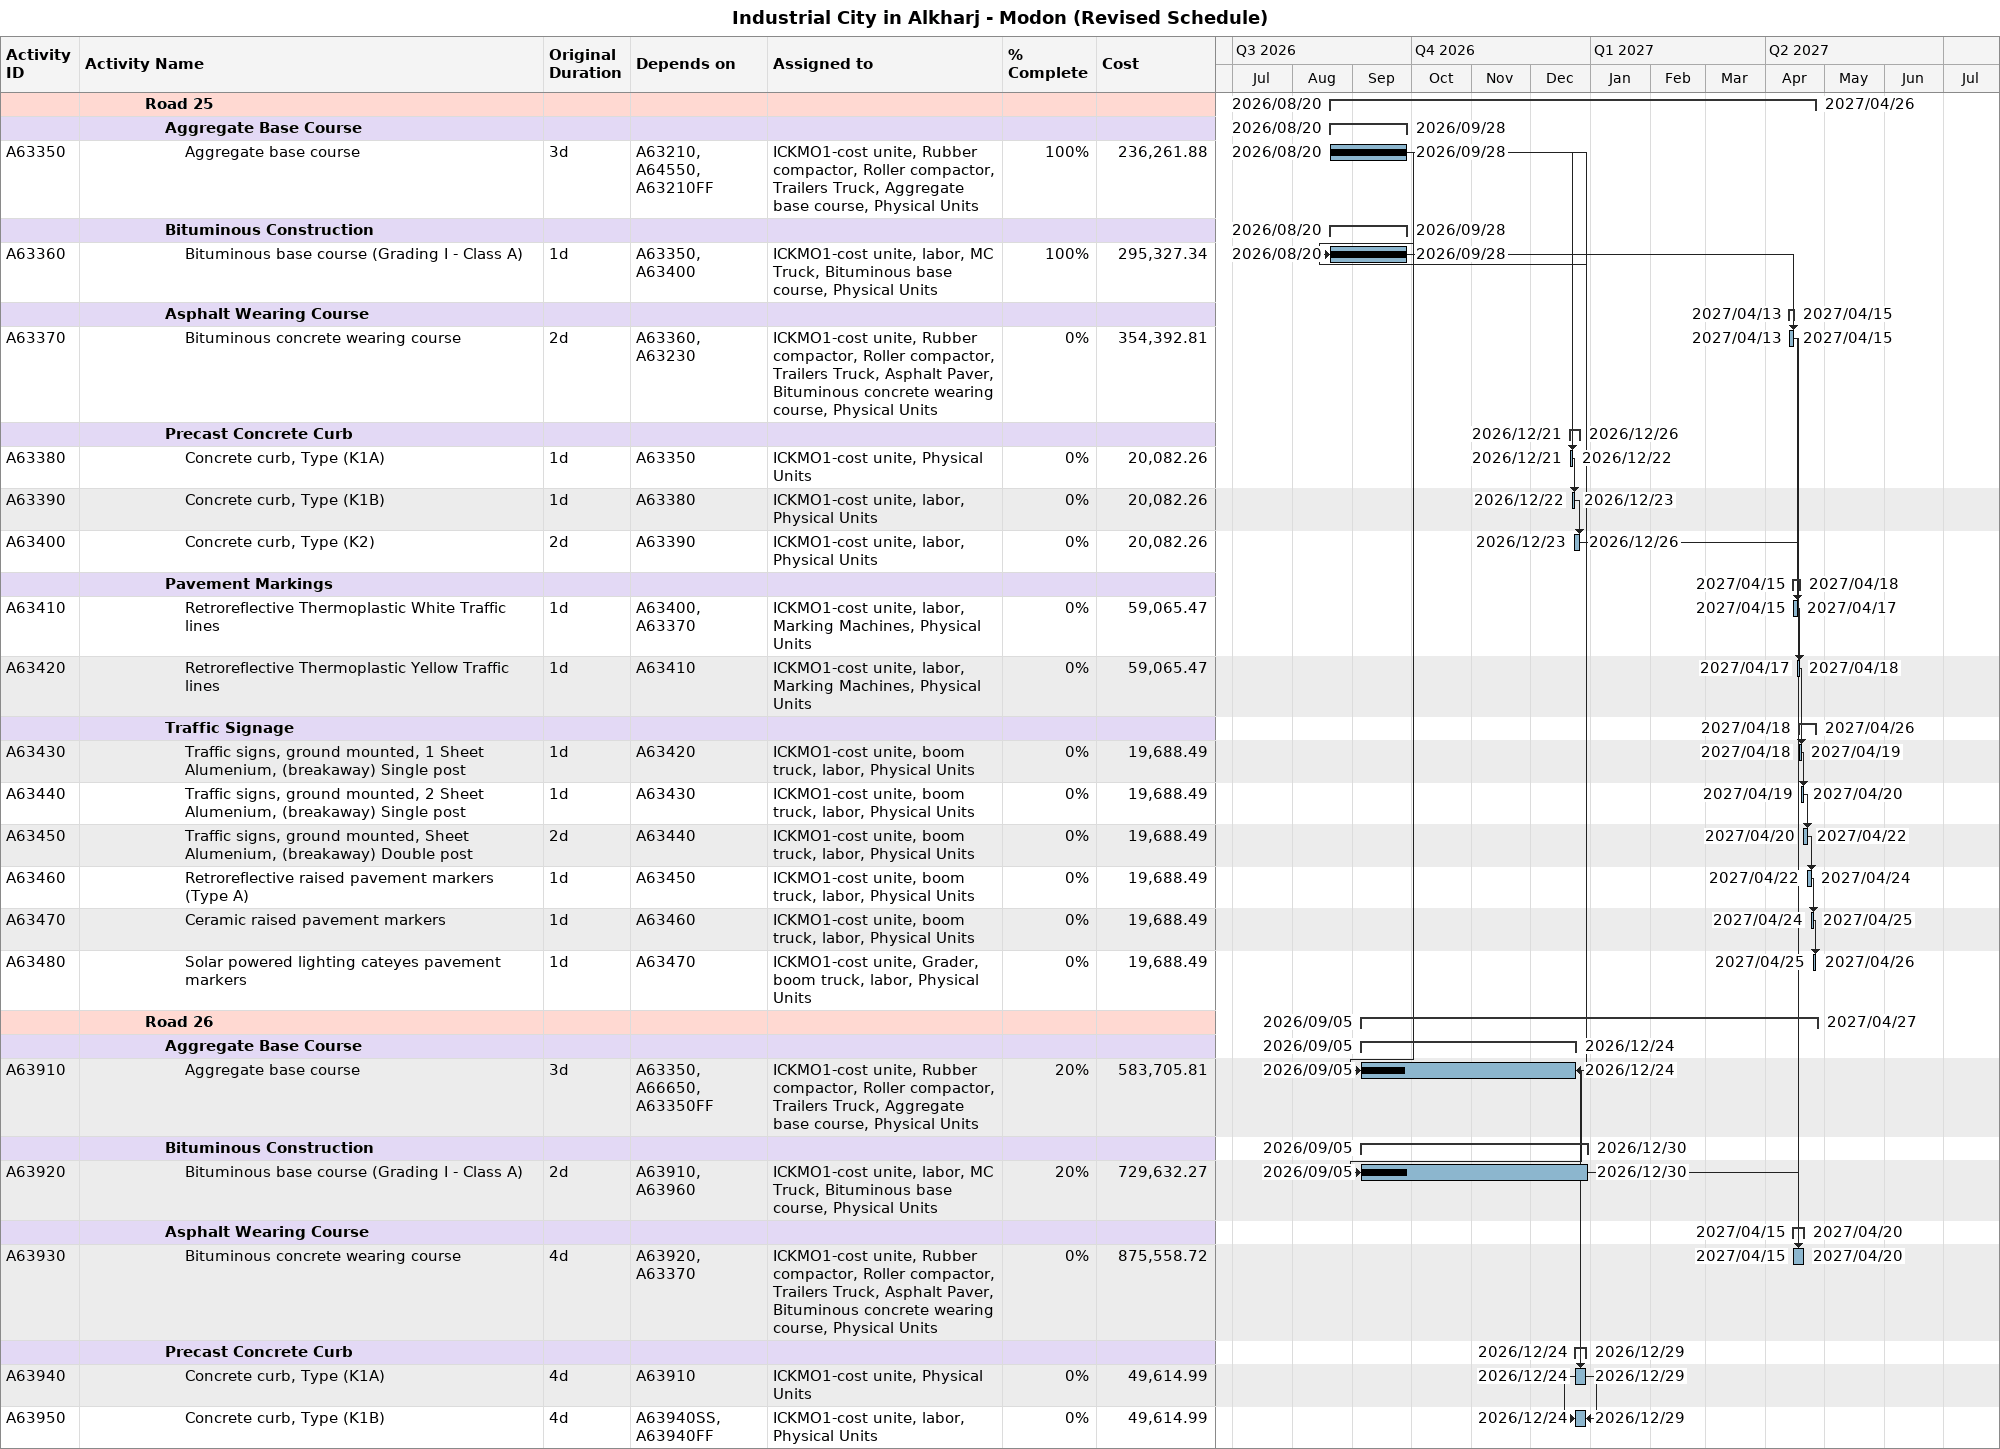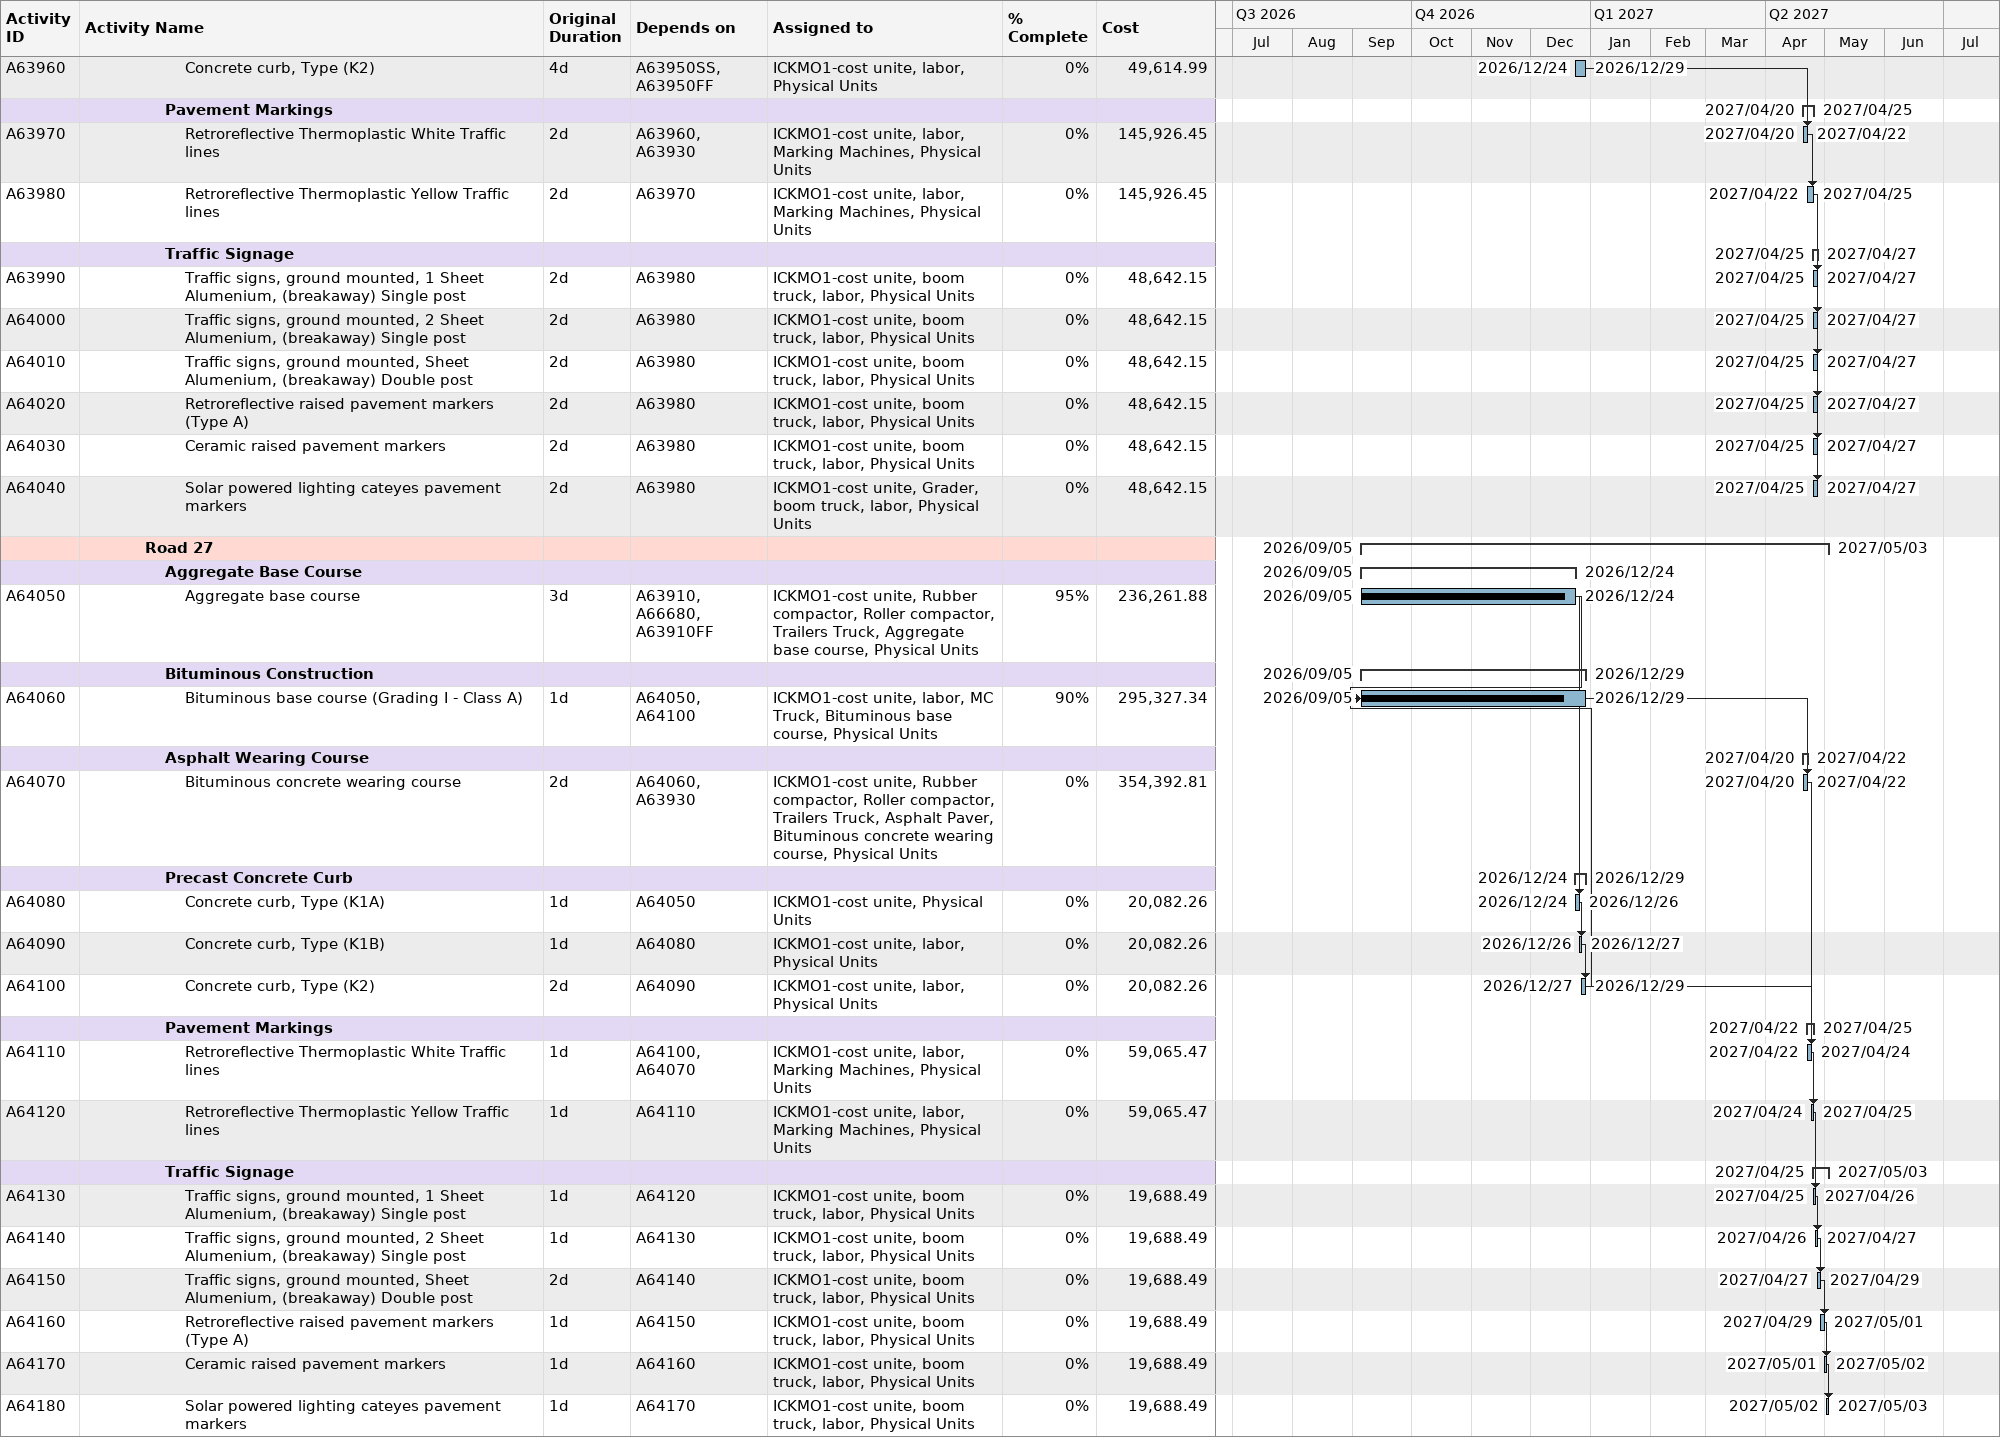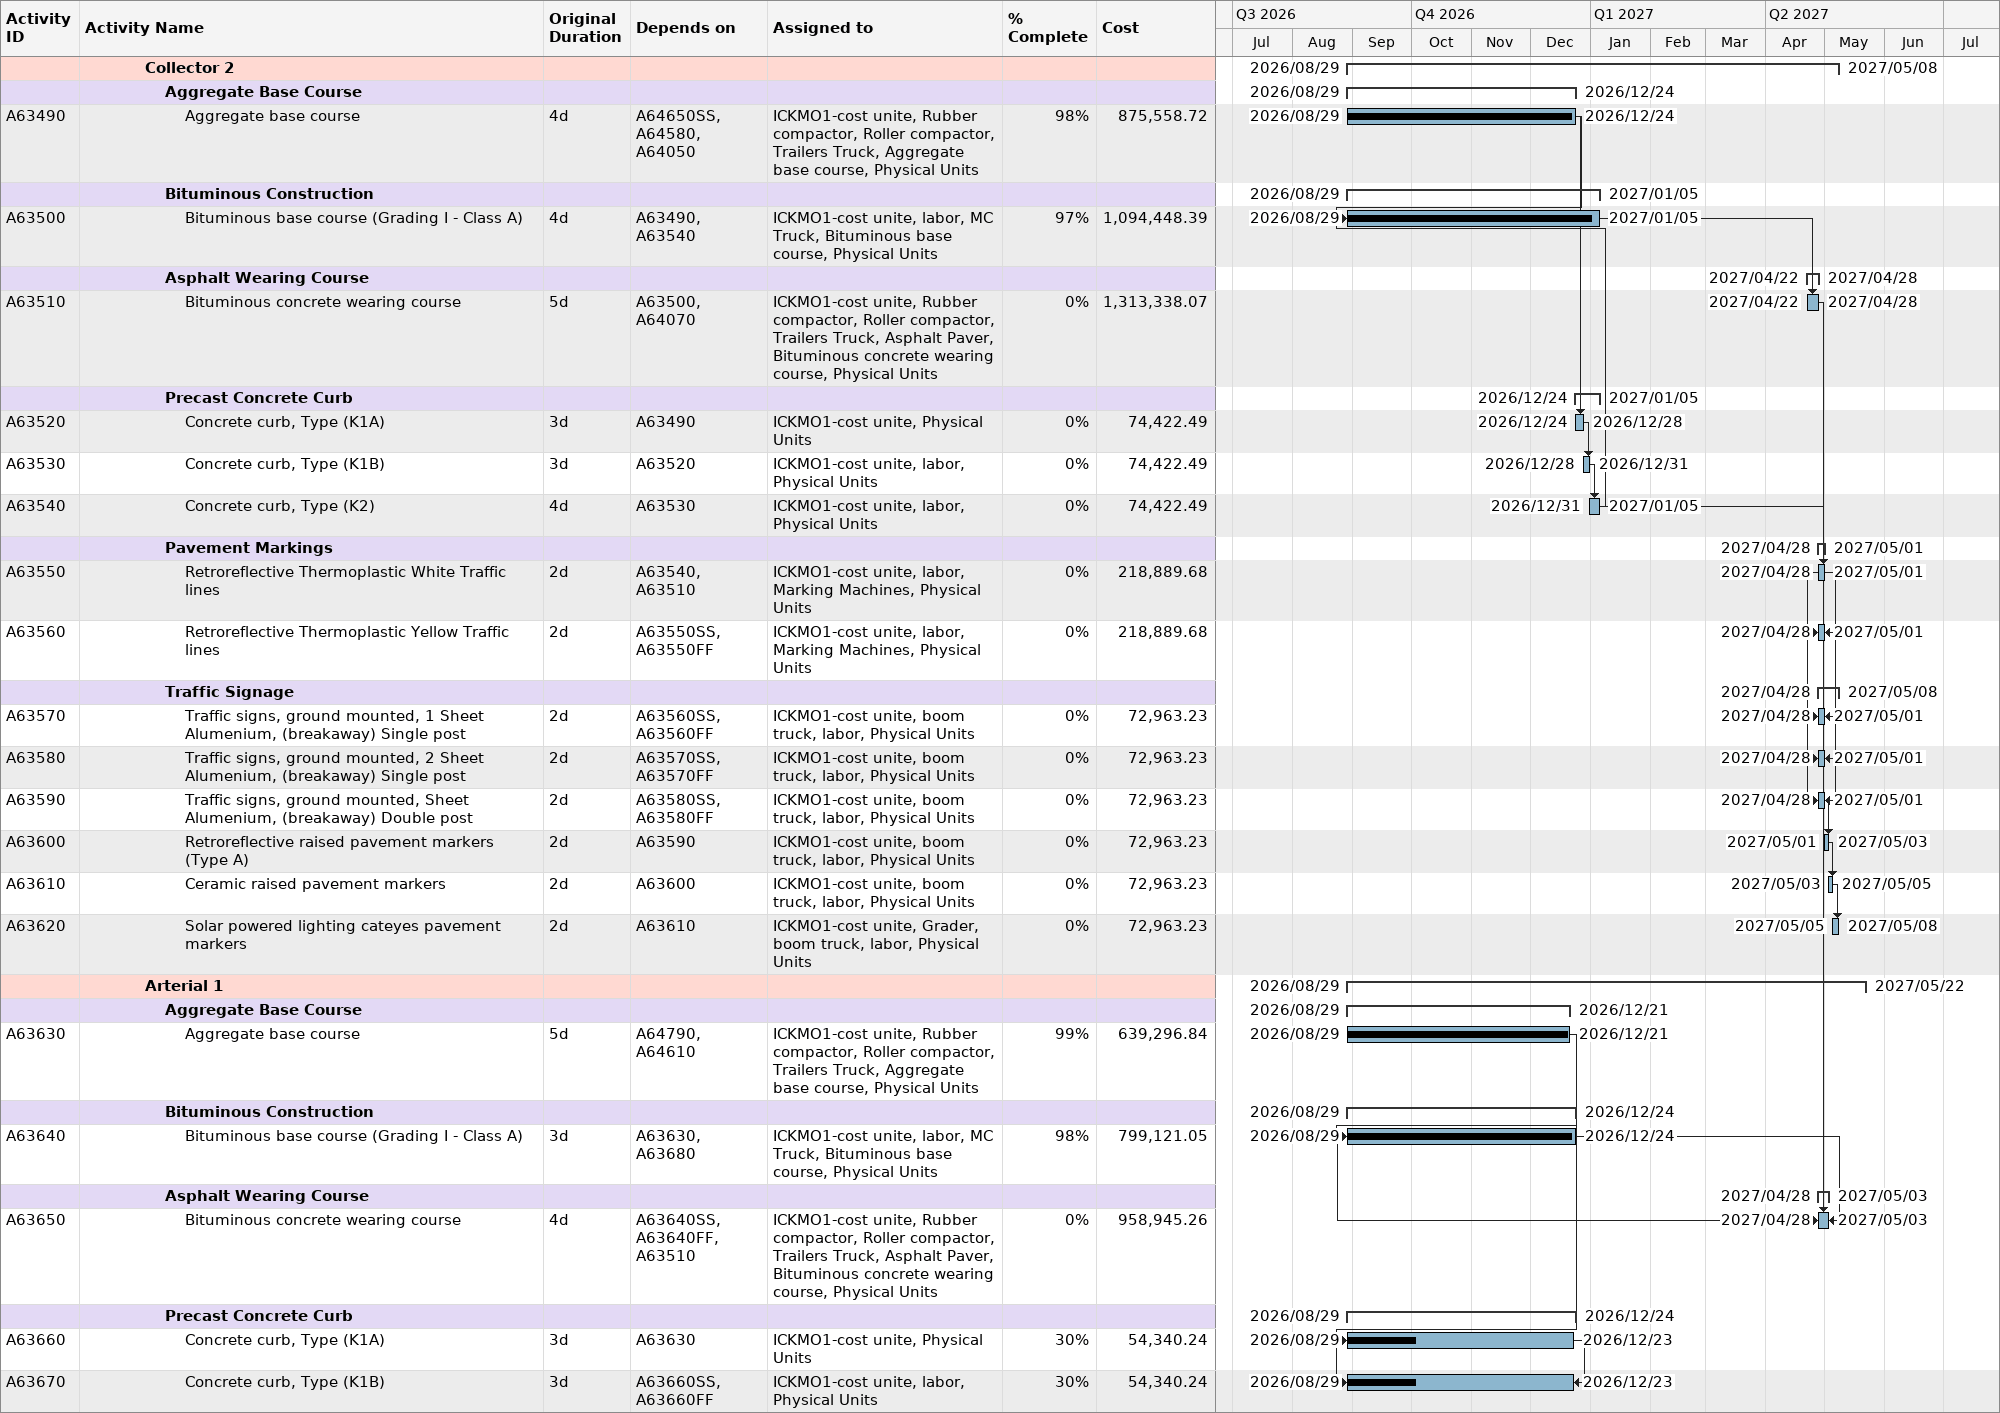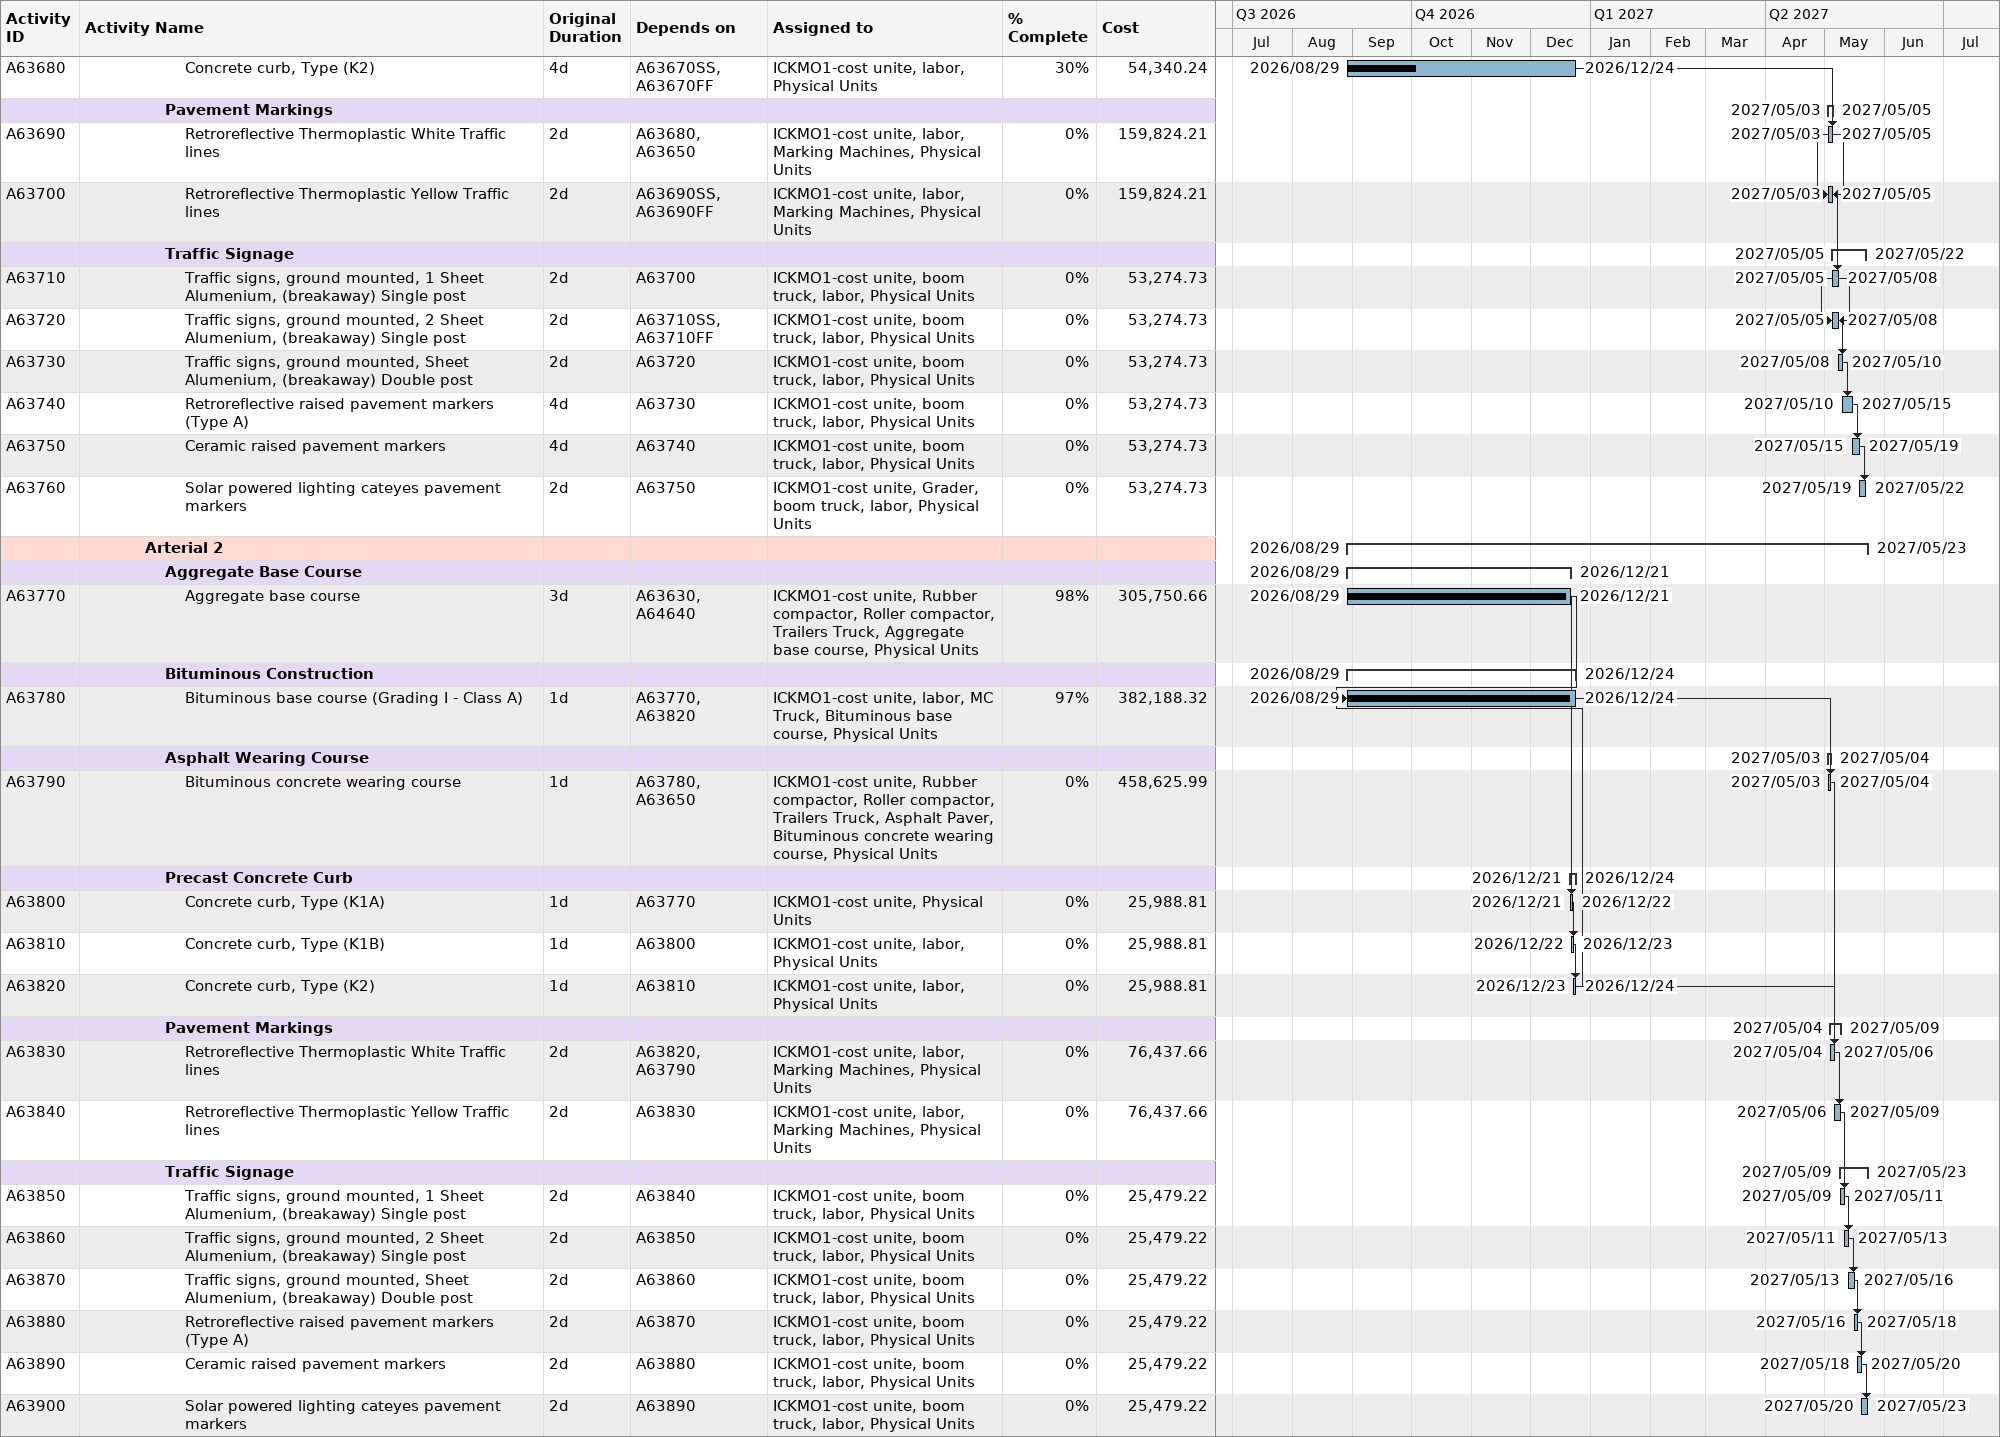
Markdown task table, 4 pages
Industrial City in Alkharj - Modon (Revised Schedule)

| ID | Level | Task | Original duration | Start | Finish | Predecessors | Resources | % complete | Cost |
|---|---|---|---|---|---|---|---|---|---|
|  | 4 | **Road 25** |  | 2026-08-20 | 2027-04-26 |  |  |  |  |
|  | 5 | **Aggregate Base Course** |  | 2026-08-20 | 2026-09-28 |  |  |  |  |
| A63350 | 6 | Aggregate base course | 3d | 2026-08-20 | 2026-09-28 | A63210, A64550, A63210FF | ICKMO1-cost unite, Rubber compactor, Roller compactor, Trailers Truck, Aggregate base course, Physical Units | 100 | 236261.88 |
|  | 5 | **Bituminous Construction** |  | 2026-08-20 | 2026-09-28 |  |  |  |  |
| A63360 | 6 | Bituminous base course (Grading I - Class A) | 1d | 2026-08-20 | 2026-09-28 | A63350, A63400 | ICKMO1-cost unite, labor, MC Truck, Bituminous base course, Physical Units | 100 | 295327.34 |
|  | 5 | **Asphalt Wearing Course** |  | 2027-04-13 | 2027-04-15 |  |  |  |  |
| A63370 | 6 | Bituminous concrete wearing course | 2d | 2027-04-13 | 2027-04-15 | A63360, A63230 | ICKMO1-cost unite, Rubber compactor, Roller compactor, Trailers Truck, Asphalt Paver, Bituminous concrete wearing course, Physical Units | 0 | 354392.81 |
|  | 5 | **Precast Concrete Curb** |  | 2026-12-21 | 2026-12-26 |  |  |  |  |
| A63380 | 6 | Concrete curb, Type (K1A) | 1d | 2026-12-21 | 2026-12-22 | A63350 | ICKMO1-cost unite, Physical Units | 0 | 20082.26 |
| A63390 | 6 | Concrete curb, Type (K1B) | 1d | 2026-12-22 | 2026-12-23 | A63380 | ICKMO1-cost unite, labor, Physical Units | 0 | 20082.26 |
| A63400 | 6 | Concrete curb, Type (K2) | 2d | 2026-12-23 | 2026-12-26 | A63390 | ICKMO1-cost unite, labor, Physical Units | 0 | 20082.26 |
|  | 5 | **Pavement Markings** |  | 2027-04-15 | 2027-04-18 |  |  |  |  |
| A63410 | 6 | Retroreflective Thermoplastic White Traffic lines | 1d | 2027-04-15 | 2027-04-17 | A63400, A63370 | ICKMO1-cost unite, labor, Marking Machines, Physical Units | 0 | 59065.47 |
| A63420 | 6 | Retroreflective Thermoplastic Yellow Traffic lines | 1d | 2027-04-17 | 2027-04-18 | A63410 | ICKMO1-cost unite, labor, Marking Machines, Physical Units | 0 | 59065.47 |
|  | 5 | **Traffic Signage** |  | 2027-04-18 | 2027-04-26 |  |  |  |  |
| A63430 | 6 | Traffic signs, ground mounted, 1 Sheet Alumenium, (breakaway) Single post | 1d | 2027-04-18 | 2027-04-19 | A63420 | ICKMO1-cost unite, boom truck, labor, Physical Units | 0 | 19688.49 |
| A63440 | 6 | Traffic signs, ground mounted, 2 Sheet Alumenium, (breakaway) Single post | 1d | 2027-04-19 | 2027-04-20 | A63430 | ICKMO1-cost unite, boom truck, labor, Physical Units | 0 | 19688.49 |
| A63450 | 6 | Traffic signs, ground mounted, Sheet Alumenium, (breakaway) Double post | 2d | 2027-04-20 | 2027-04-22 | A63440 | ICKMO1-cost unite, boom truck, labor, Physical Units | 0 | 19688.49 |
| A63460 | 6 | Retroreflective raised pavement markers (Type A) | 1d | 2027-04-22 | 2027-04-24 | A63450 | ICKMO1-cost unite, boom truck, labor, Physical Units | 0 | 19688.49 |
| A63470 | 6 | Ceramic raised pavement markers | 1d | 2027-04-24 | 2027-04-25 | A63460 | ICKMO1-cost unite, boom truck, labor, Physical Units | 0 | 19688.49 |
| A63480 | 6 | Solar powered lighting cateyes pavement markers | 1d | 2027-04-25 | 2027-04-26 | A63470 | ICKMO1-cost unite, Grader, boom truck, labor, Physical Units | 0 | 19688.49 |
|  | 4 | **Road 26** |  | 2026-09-05 | 2027-04-27 |  |  |  |  |
|  | 5 | **Aggregate Base Course** |  | 2026-09-05 | 2026-12-24 |  |  |  |  |
| A63910 | 6 | Aggregate base course | 3d | 2026-09-05 | 2026-12-24 | A63350, A66650, A63350FF | ICKMO1-cost unite, Rubber compactor, Roller compactor, Trailers Truck, Aggregate base course, Physical Units | 20 | 583705.81 |
|  | 5 | **Bituminous Construction** |  | 2026-09-05 | 2026-12-30 |  |  |  |  |
| A63920 | 6 | Bituminous base course (Grading I - Class A) | 2d | 2026-09-05 | 2026-12-30 | A63910, A63960 | ICKMO1-cost unite, labor, MC Truck, Bituminous base course, Physical Units | 20 | 729632.27 |
|  | 5 | **Asphalt Wearing Course** |  | 2027-04-15 | 2027-04-20 |  |  |  |  |
| A63930 | 6 | Bituminous concrete wearing course | 4d | 2027-04-15 | 2027-04-20 | A63920, A63370 | ICKMO1-cost unite, Rubber compactor, Roller compactor, Trailers Truck, Asphalt Paver, Bituminous concrete wearing course, Physical Units | 0 | 875558.72 |
|  | 5 | **Precast Concrete Curb** |  | 2026-12-24 | 2026-12-29 |  |  |  |  |
| A63940 | 6 | Concrete curb, Type (K1A) | 4d | 2026-12-24 | 2026-12-29 | A63910 | ICKMO1-cost unite, Physical Units | 0 | 49614.99 |
| A63950 | 6 | Concrete curb, Type (K1B) | 4d | 2026-12-24 | 2026-12-29 | A63940SS, A63940FF | ICKMO1-cost unite, labor, Physical Units | 0 | 49614.99 |
| A63960 | 6 | Concrete curb, Type (K2) | 4d | 2026-12-24 | 2026-12-29 | A63950SS, A63950FF | ICKMO1-cost unite, labor, Physical Units | 0 | 49614.99 |
|  | 5 | **Pavement Markings** |  | 2027-04-20 | 2027-04-25 |  |  |  |  |
| A63970 | 6 | Retroreflective Thermoplastic White Traffic lines | 2d | 2027-04-20 | 2027-04-22 | A63960, A63930 | ICKMO1-cost unite, labor, Marking Machines, Physical Units | 0 | 145926.45 |
| A63980 | 6 | Retroreflective Thermoplastic Yellow Traffic lines | 2d | 2027-04-22 | 2027-04-25 | A63970 | ICKMO1-cost unite, labor, Marking Machines, Physical Units | 0 | 145926.45 |
|  | 5 | **Traffic Signage** |  | 2027-04-25 | 2027-04-27 |  |  |  |  |
| A63990 | 6 | Traffic signs, ground mounted, 1 Sheet Alumenium, (breakaway) Single post | 2d | 2027-04-25 | 2027-04-27 | A63980 | ICKMO1-cost unite, boom truck, labor, Physical Units | 0 | 48642.15 |
| A64000 | 6 | Traffic signs, ground mounted, 2 Sheet Alumenium, (breakaway) Single post | 2d | 2027-04-25 | 2027-04-27 | A63980 | ICKMO1-cost unite, boom truck, labor, Physical Units | 0 | 48642.15 |
| A64010 | 6 | Traffic signs, ground mounted, Sheet Alumenium, (breakaway) Double post | 2d | 2027-04-25 | 2027-04-27 | A63980 | ICKMO1-cost unite, boom truck, labor, Physical Units | 0 | 48642.15 |
| A64020 | 6 | Retroreflective raised pavement markers (Type A) | 2d | 2027-04-25 | 2027-04-27 | A63980 | ICKMO1-cost unite, boom truck, labor, Physical Units | 0 | 48642.15 |
| A64030 | 6 | Ceramic raised pavement markers | 2d | 2027-04-25 | 2027-04-27 | A63980 | ICKMO1-cost unite, boom truck, labor, Physical Units | 0 | 48642.15 |
| A64040 | 6 | Solar powered lighting cateyes pavement markers | 2d | 2027-04-25 | 2027-04-27 | A63980 | ICKMO1-cost unite, Grader, boom truck, labor, Physical Units | 0 | 48642.15 |
|  | 4 | **Road 27** |  | 2026-09-05 | 2027-05-03 |  |  |  |  |
|  | 5 | **Aggregate Base Course** |  | 2026-09-05 | 2026-12-24 |  |  |  |  |
| A64050 | 6 | Aggregate base course | 3d | 2026-09-05 | 2026-12-24 | A63910, A66680, A63910FF | ICKMO1-cost unite, Rubber compactor, Roller compactor, Trailers Truck, Aggregate base course, Physical Units | 95 | 236261.88 |
|  | 5 | **Bituminous Construction** |  | 2026-09-05 | 2026-12-29 |  |  |  |  |
| A64060 | 6 | Bituminous base course (Grading I - Class A) | 1d | 2026-09-05 | 2026-12-29 | A64050, A64100 | ICKMO1-cost unite, labor, MC Truck, Bituminous base course, Physical Units | 90 | 295327.34 |
|  | 5 | **Asphalt Wearing Course** |  | 2027-04-20 | 2027-04-22 |  |  |  |  |
| A64070 | 6 | Bituminous concrete wearing course | 2d | 2027-04-20 | 2027-04-22 | A64060, A63930 | ICKMO1-cost unite, Rubber compactor, Roller compactor, Trailers Truck, Asphalt Paver, Bituminous concrete wearing course, Physical Units | 0 | 354392.81 |
|  | 5 | **Precast Concrete Curb** |  | 2026-12-24 | 2026-12-29 |  |  |  |  |
| A64080 | 6 | Concrete curb, Type (K1A) | 1d | 2026-12-24 | 2026-12-26 | A64050 | ICKMO1-cost unite, Physical Units | 0 | 20082.26 |
| A64090 | 6 | Concrete curb, Type (K1B) | 1d | 2026-12-26 | 2026-12-27 | A64080 | ICKMO1-cost unite, labor, Physical Units | 0 | 20082.26 |
| A64100 | 6 | Concrete curb, Type (K2) | 2d | 2026-12-27 | 2026-12-29 | A64090 | ICKMO1-cost unite, labor, Physical Units | 0 | 20082.26 |
|  | 5 | **Pavement Markings** |  | 2027-04-22 | 2027-04-25 |  |  |  |  |
| A64110 | 6 | Retroreflective Thermoplastic White Traffic lines | 1d | 2027-04-22 | 2027-04-24 | A64100, A64070 | ICKMO1-cost unite, labor, Marking Machines, Physical Units | 0 | 59065.47 |
| A64120 | 6 | Retroreflective Thermoplastic Yellow Traffic lines | 1d | 2027-04-24 | 2027-04-25 | A64110 | ICKMO1-cost unite, labor, Marking Machines, Physical Units | 0 | 59065.47 |
|  | 5 | **Traffic Signage** |  | 2027-04-25 | 2027-05-03 |  |  |  |  |
| A64130 | 6 | Traffic signs, ground mounted, 1 Sheet Alumenium, (breakaway) Single post | 1d | 2027-04-25 | 2027-04-26 | A64120 | ICKMO1-cost unite, boom truck, labor, Physical Units | 0 | 19688.49 |
| A64140 | 6 | Traffic signs, ground mounted, 2 Sheet Alumenium, (breakaway) Single post | 1d | 2027-04-26 | 2027-04-27 | A64130 | ICKMO1-cost unite, boom truck, labor, Physical Units | 0 | 19688.49 |
| A64150 | 6 | Traffic signs, ground mounted, Sheet Alumenium, (breakaway) Double post | 2d | 2027-04-27 | 2027-04-29 | A64140 | ICKMO1-cost unite, boom truck, labor, Physical Units | 0 | 19688.49 |
| A64160 | 6 | Retroreflective raised pavement markers (Type A) | 1d | 2027-04-29 | 2027-05-01 | A64150 | ICKMO1-cost unite, boom truck, labor, Physical Units | 0 | 19688.49 |
| A64170 | 6 | Ceramic raised pavement markers | 1d | 2027-05-01 | 2027-05-02 | A64160 | ICKMO1-cost unite, boom truck, labor, Physical Units | 0 | 19688.49 |
| A64180 | 6 | Solar powered lighting cateyes pavement markers | 1d | 2027-05-02 | 2027-05-03 | A64170 | ICKMO1-cost unite, boom truck, labor, Physical Units | 0 | 19688.49 |
|  | 4 | **Collector 2** |  | 2026-08-29 | 2027-05-08 |  |  |  |  |
|  | 5 | **Aggregate Base Course** |  | 2026-08-29 | 2026-12-24 |  |  |  |  |
| A63490 | 6 | Aggregate base course | 4d | 2026-08-29 | 2026-12-24 | A64650SS, A64580, A64050 | ICKMO1-cost unite, Rubber compactor, Roller compactor, Trailers Truck, Aggregate base course, Physical Units | 98 | 875558.72 |
|  | 5 | **Bituminous Construction** |  | 2026-08-29 | 2027-01-05 |  |  |  |  |
| A63500 | 6 | Bituminous base course (Grading I - Class A) | 4d | 2026-08-29 | 2027-01-05 | A63490, A63540 | ICKMO1-cost unite, labor, MC Truck, Bituminous base course, Physical Units | 97 | 1094448.39 |
|  | 5 | **Asphalt Wearing Course** |  | 2027-04-22 | 2027-04-28 |  |  |  |  |
| A63510 | 6 | Bituminous concrete wearing course | 5d | 2027-04-22 | 2027-04-28 | A63500, A64070 | ICKMO1-cost unite, Rubber compactor, Roller compactor, Trailers Truck, Asphalt Paver, Bituminous concrete wearing course, Physical Units | 0 | 1313338.07 |
|  | 5 | **Precast Concrete Curb** |  | 2026-12-24 | 2027-01-05 |  |  |  |  |
| A63520 | 6 | Concrete curb, Type (K1A) | 3d | 2026-12-24 | 2026-12-28 | A63490 | ICKMO1-cost unite, Physical Units | 0 | 74422.49 |
| A63530 | 6 | Concrete curb, Type (K1B) | 3d | 2026-12-28 | 2026-12-31 | A63520 | ICKMO1-cost unite, labor, Physical Units | 0 | 74422.49 |
| A63540 | 6 | Concrete curb, Type (K2) | 4d | 2026-12-31 | 2027-01-05 | A63530 | ICKMO1-cost unite, labor, Physical Units | 0 | 74422.49 |
|  | 5 | **Pavement Markings** |  | 2027-04-28 | 2027-05-01 |  |  |  |  |
| A63550 | 6 | Retroreflective Thermoplastic White Traffic lines | 2d | 2027-04-28 | 2027-05-01 | A63540, A63510 | ICKMO1-cost unite, labor, Marking Machines, Physical Units | 0 | 218889.68 |
| A63560 | 6 | Retroreflective Thermoplastic Yellow Traffic lines | 2d | 2027-04-28 | 2027-05-01 | A63550SS, A63550FF | ICKMO1-cost unite, labor, Marking Machines, Physical Units | 0 | 218889.68 |
|  | 5 | **Traffic Signage** |  | 2027-04-28 | 2027-05-08 |  |  |  |  |
| A63570 | 6 | Traffic signs, ground mounted, 1 Sheet Alumenium, (breakaway) Single post | 2d | 2027-04-28 | 2027-05-01 | A63560SS, A63560FF | ICKMO1-cost unite, boom truck, labor, Physical Units | 0 | 72963.23 |
| A63580 | 6 | Traffic signs, ground mounted, 2 Sheet Alumenium, (breakaway) Single post | 2d | 2027-04-28 | 2027-05-01 | A63570SS, A63570FF | ICKMO1-cost unite, boom truck, labor, Physical Units | 0 | 72963.23 |
| A63590 | 6 | Traffic signs, ground mounted, Sheet Alumenium, (breakaway) Double post | 2d | 2027-04-28 | 2027-05-01 | A63580SS, A63580FF | ICKMO1-cost unite, boom truck, labor, Physical Units | 0 | 72963.23 |
| A63600 | 6 | Retroreflective raised pavement markers (Type A) | 2d | 2027-05-01 | 2027-05-03 | A63590 | ICKMO1-cost unite, boom truck, labor, Physical Units | 0 | 72963.23 |
| A63610 | 6 | Ceramic raised pavement markers | 2d | 2027-05-03 | 2027-05-05 | A63600 | ICKMO1-cost unite, boom truck, labor, Physical Units | 0 | 72963.23 |
| A63620 | 6 | Solar powered lighting cateyes pavement markers | 2d | 2027-05-05 | 2027-05-08 | A63610 | ICKMO1-cost unite, Grader, boom truck, labor, Physical Units | 0 | 72963.23 |
|  | 4 | **Arterial 1** |  | 2026-08-29 | 2027-05-22 |  |  |  |  |
|  | 5 | **Aggregate Base Course** |  | 2026-08-29 | 2026-12-21 |  |  |  |  |
| A63630 | 6 | Aggregate base course | 5d | 2026-08-29 | 2026-12-21 | A64790, A64610 | ICKMO1-cost unite, Rubber compactor, Roller compactor, Trailers Truck, Aggregate base course, Physical Units | 99 | 639296.84 |
|  | 5 | **Bituminous Construction** |  | 2026-08-29 | 2026-12-24 |  |  |  |  |
| A63640 | 6 | Bituminous base course (Grading I - Class A) | 3d | 2026-08-29 | 2026-12-24 | A63630, A63680 | ICKMO1-cost unite, labor, MC Truck, Bituminous base course, Physical Units | 98 | 799121.05 |
|  | 5 | **Asphalt Wearing Course** |  | 2027-04-28 | 2027-05-03 |  |  |  |  |
| A63650 | 6 | Bituminous concrete wearing course | 4d | 2027-04-28 | 2027-05-03 | A63640SS, A63640FF, A63510 | ICKMO1-cost unite, Rubber compactor, Roller compactor, Trailers Truck, Asphalt Paver, Bituminous concrete wearing course, Physical Units | 0 | 958945.26 |
|  | 5 | **Precast Concrete Curb** |  | 2026-08-29 | 2026-12-24 |  |  |  |  |
| A63660 | 6 | Concrete curb, Type (K1A) | 3d | 2026-08-29 | 2026-12-23 | A63630 | ICKMO1-cost unite, Physical Units | 30 | 54340.24 |
| A63670 | 6 | Concrete curb, Type (K1B) | 3d | 2026-08-29 | 2026-12-23 | A63660SS, A63660FF | ICKMO1-cost unite, labor, Physical Units | 30 | 54340.24 |
| A63680 | 6 | Concrete curb, Type (K2) | 4d | 2026-08-29 | 2026-12-24 | A63670SS, A63670FF | ICKMO1-cost unite, labor, Physical Units | 30 | 54340.24 |
|  | 5 | **Pavement Markings** |  | 2027-05-03 | 2027-05-05 |  |  |  |  |
| A63690 | 6 | Retroreflective Thermoplastic White Traffic lines | 2d | 2027-05-03 | 2027-05-05 | A63680, A63650 | ICKMO1-cost unite, labor, Marking Machines, Physical Units | 0 | 159824.21 |
| A63700 | 6 | Retroreflective Thermoplastic Yellow Traffic lines | 2d | 2027-05-03 | 2027-05-05 | A63690SS, A63690FF | ICKMO1-cost unite, labor, Marking Machines, Physical Units | 0 | 159824.21 |
|  | 5 | **Traffic Signage** |  | 2027-05-05 | 2027-05-22 |  |  |  |  |
| A63710 | 6 | Traffic signs, ground mounted, 1 Sheet Alumenium, (breakaway) Single post | 2d | 2027-05-05 | 2027-05-08 | A63700 | ICKMO1-cost unite, boom truck, labor, Physical Units | 0 | 53274.73 |
| A63720 | 6 | Traffic signs, ground mounted, 2 Sheet Alumenium, (breakaway) Single post | 2d | 2027-05-05 | 2027-05-08 | A63710SS, A63710FF | ICKMO1-cost unite, boom truck, labor, Physical Units | 0 | 53274.73 |
| A63730 | 6 | Traffic signs, ground mounted, Sheet Alumenium, (breakaway) Double post | 2d | 2027-05-08 | 2027-05-10 | A63720 | ICKMO1-cost unite, boom truck, labor, Physical Units | 0 | 53274.73 |
| A63740 | 6 | Retroreflective raised pavement markers (Type A) | 4d | 2027-05-10 | 2027-05-15 | A63730 | ICKMO1-cost unite, boom truck, labor, Physical Units | 0 | 53274.73 |
| A63750 | 6 | Ceramic raised pavement markers | 4d | 2027-05-15 | 2027-05-19 | A63740 | ICKMO1-cost unite, boom truck, labor, Physical Units | 0 | 53274.73 |
| A63760 | 6 | Solar powered lighting cateyes pavement markers | 2d | 2027-05-19 | 2027-05-22 | A63750 | ICKMO1-cost unite, Grader, boom truck, labor, Physical Units | 0 | 53274.73 |
|  | 4 | **Arterial 2** |  | 2026-08-29 | 2027-05-23 |  |  |  |  |
|  | 5 | **Aggregate Base Course** |  | 2026-08-29 | 2026-12-21 |  |  |  |  |
| A63770 | 6 | Aggregate base course | 3d | 2026-08-29 | 2026-12-21 | A63630, A64640 | ICKMO1-cost unite, Rubber compactor, Roller compactor, Trailers Truck, Aggregate base course, Physical Units | 98 | 305750.66 |
|  | 5 | **Bituminous Construction** |  | 2026-08-29 | 2026-12-24 |  |  |  |  |
| A63780 | 6 | Bituminous base course (Grading I - Class A) | 1d | 2026-08-29 | 2026-12-24 | A63770, A63820 | ICKMO1-cost unite, labor, MC Truck, Bituminous base course, Physical Units | 97 | 382188.32 |
|  | 5 | **Asphalt Wearing Course** |  | 2027-05-03 | 2027-05-04 |  |  |  |  |
| A63790 | 6 | Bituminous concrete wearing course | 1d | 2027-05-03 | 2027-05-04 | A63780, A63650 | ICKMO1-cost unite, Rubber compactor, Roller compactor, Trailers Truck, Asphalt Paver, Bituminous concrete wearing course, Physical Units | 0 | 458625.99 |
|  | 5 | **Precast Concrete Curb** |  | 2026-12-21 | 2026-12-24 |  |  |  |  |
| A63800 | 6 | Concrete curb, Type (K1A) | 1d | 2026-12-21 | 2026-12-22 | A63770 | ICKMO1-cost unite, Physical Units | 0 | 25988.81 |
| A63810 | 6 | Concrete curb, Type (K1B) | 1d | 2026-12-22 | 2026-12-23 | A63800 | ICKMO1-cost unite, labor, Physical Units | 0 | 25988.81 |
| A63820 | 6 | Concrete curb, Type (K2) | 1d | 2026-12-23 | 2026-12-24 | A63810 | ICKMO1-cost unite, labor, Physical Units | 0 | 25988.81 |
|  | 5 | **Pavement Markings** |  | 2027-05-04 | 2027-05-09 |  |  |  |  |
| A63830 | 6 | Retroreflective Thermoplastic White Traffic lines | 2d | 2027-05-04 | 2027-05-06 | A63820, A63790 | ICKMO1-cost unite, labor, Marking Machines, Physical Units | 0 | 76437.66 |
| A63840 | 6 | Retroreflective Thermoplastic Yellow Traffic lines | 2d | 2027-05-06 | 2027-05-09 | A63830 | ICKMO1-cost unite, labor, Marking Machines, Physical Units | 0 | 76437.66 |
|  | 5 | **Traffic Signage** |  | 2027-05-09 | 2027-05-23 |  |  |  |  |
| A63850 | 6 | Traffic signs, ground mounted, 1 Sheet Alumenium, (breakaway) Single post | 2d | 2027-05-09 | 2027-05-11 | A63840 | ICKMO1-cost unite, boom truck, labor, Physical Units | 0 | 25479.22 |
| A63860 | 6 | Traffic signs, ground mounted, 2 Sheet Alumenium, (breakaway) Single post | 2d | 2027-05-11 | 2027-05-13 | A63850 | ICKMO1-cost unite, boom truck, labor, Physical Units | 0 | 25479.22 |
| A63870 | 6 | Traffic signs, ground mounted, Sheet Alumenium, (breakaway) Double post | 2d | 2027-05-13 | 2027-05-16 | A63860 | ICKMO1-cost unite, boom truck, labor, Physical Units | 0 | 25479.22 |
| A63880 | 6 | Retroreflective raised pavement markers (Type A) | 2d | 2027-05-16 | 2027-05-18 | A63870 | ICKMO1-cost unite, boom truck, labor, Physical Units | 0 | 25479.22 |
| A63890 | 6 | Ceramic raised pavement markers | 2d | 2027-05-18 | 2027-05-20 | A63880 | ICKMO1-cost unite, boom truck, labor, Physical Units | 0 | 25479.22 |
| A63900 | 6 | Solar powered lighting cateyes pavement markers | 2d | 2027-05-20 | 2027-05-23 | A63890 | ICKMO1-cost unite, boom truck, labor, Physical Units | 0 | 25479.22 |
